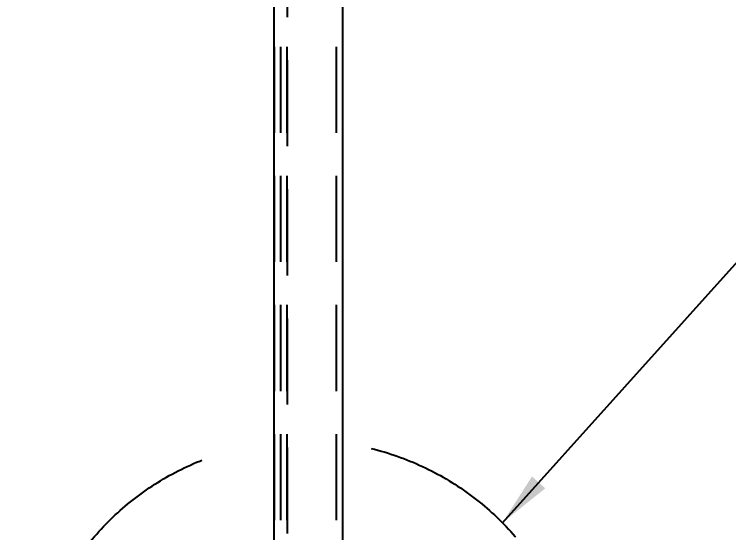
# Model space of a CAD drawing. Header units: metres. Extents: x 0 to 21025, y 0 to 14850.
# Drawn here: x 1822 to 2480, y 11806 to 12285 of the extents above; entities that cross this region are included whole.
import ezdxf

# ---------------------------------------------------------------- set-up
doc = ezdxf.new("R2010")
doc.units = ezdxf.units.M
doc.header["$LTSCALE"] = 25
doc.linetypes.add('HIDDEN2', pattern=[4.7625, 3.175, -1.5875])
doc.linetypes.add('PHANTOM', pattern=[63.5, 31.75, -6.35, 6.35, -6.35, 6.35, -6.35])
for name, color, linetype in [('18_COTAS', 7, 'Continuous'), ('SDM', 7, 'Continuous'), ('SL4', 4, 'Continuous'), ('SRE', 2, 'PHANTOM'), ('ST1', 7, 'HIDDEN2')]:
    doc.layers.add(name, color=color, linetype=linetype)
doc.styles.add('ROMANS', font='ROMANS.SHX')
doc.dimstyles.new('25___1-25', dxfattribs={"dimscale": 25, "dimtxt": 2.5, "dimasz": 2, "dimexe": 1.5, "dimexo": 1, "dimgap": 0.5, "dimtad": 1, "dimzin": 12, "dimtxsty": 'ROMANS', "dimcen": 0, "dimclrd": 256, "dimclre": 256, "dimclrt": 3, "dimazin": 3, "dimtfac": 1, "dimtmove": 0, "dimatfit": 0, "dimfxl": 1, "dimlwd": -1, "dimlwe": -1, "dimarcsym": 0})

# ---------------------------------------------------------------- blocks, each defined once
blk = doc.blocks.new('*D16')
at = {"layer": '18_COTAS', "transparency": 16777216}
for p, q in [((2058.56, 13184.68), (788.1, 13184.68)), ((825.6, 11742.68), (825.6, 13134.68)), ((1392.68, 11692.68), (788.1, 11692.68))]:
    blk.add_line(p, q, dxfattribs=at)
for points in [[(817.27, 13134.68), (833.93, 13134.68), (825.6, 13184.68)], [(817.27, 11742.68), (833.93, 11742.68), (825.6, 11692.68)]]:
    blk.add_solid(points, dxfattribs=at)
at = {"layer": 'Defpoints', "color": 0, "transparency": 16777216}
for p in [(825.6, 13184.68), (2083.56, 13184.68), (1417.68, 11692.68)]:
    blk.add_point(p, dxfattribs=at)
at = {"layer": '18_COTAS', "color": 3, "transparency": 16777216, "insert": (781.85, 12438.68), "char_height": 62.5, "attachment_point": 5, "rotation": 90, "style": 'ROMANS'}
blk.add_mtext('1492', dxfattribs=at)

msp = doc.modelspace()

# ---------------------------------------------------------------- linework, layer by layer
at = {"layer": 'SL4'}
for p, q in [((2061.052, 11706.981), (2061.052, 13042.681)), ((2124.552, 11706.981), (2124.552, 13042.681))]:
    msp.add_line(p, q, dxfattribs=at)
at = {"layer": 'SRE'}
msp.add_circle((2089.467, 11635.144), 256.394, dxfattribs=at)
at = {"layer": 'ST1'}
for p, q in [((2067.402, 11699.031), (2067.402, 13030.481)), ((2073.252, 11699.031), (2073.252, 13036.331)), ((2118.702, 11699.031), (2118.702, 13036.331)), ((2061.552, 11699.031), (2061.552, 12979.181)), ((2073.252, 12361.331), (2073.252, 11699.031))]:
    msp.add_line(p, q, dxfattribs=at)

# ---------------------------------------------------------------- dimensions: what is measured, and where the dimension line sits
at = {"layer": '18_COTAS'}
dim = msp.add_linear_dim(base=(825.6, 13184.681), p1=(1417.675, 11692.681), p2=(2083.564, 13184.681), angle=90, dimstyle='25___1-25', dxfattribs=at)
dim.commit()
dim.dimension.update_dxf_attribs({"geometry": '*D16', "text_midpoint": (781.85, 12438.681)})

# ---------------------------------------------------------------- leaders
at = {"layer": 'SDM', "annotation_type": 0, "has_hookline": 1, "hookline_direction": 0, "text_width": 556.548}
msp.add_leader([(2271.534, 11815.669), (2565.595, 12142.973), (2671.083, 12142.973)], dimstyle='25___1-25', override={"dimgap": 0.5, "dimtad": 0}, dxfattribs=at)

doc.saveas('drawing.dxf')
